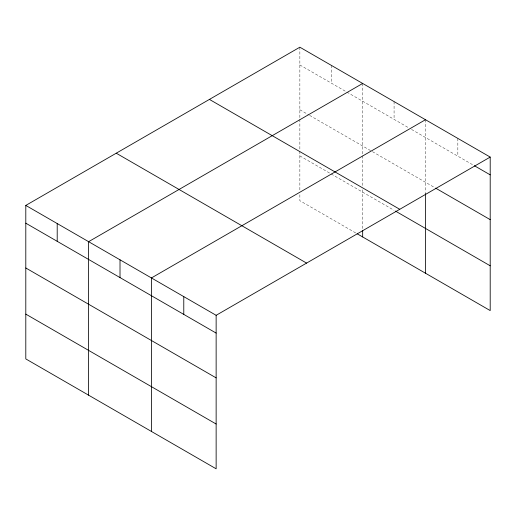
<?xml version="1.0" encoding="UTF-8"?>
<svg xmlns="http://www.w3.org/2000/svg" width="516" height="516" viewBox="0 0 516 516"><rect width="100%" height="100%" fill="white"/><g stroke="black" fill="none" stroke-linecap="round" stroke-linejoin="round"><path stroke-width="0.39" stroke-dasharray="2.58 1.94" d="M299.861 64.964L408.737 127.82M411.529 129.432L473.675 165.314M299.861 109.753L308.936 114.991M309.632 115.397L371.746 151.259M372.442 151.659L435.123 187.843M299.861 155.903L394.076 210.296M355.692 232.922L299.861 200.692L299.861 194.293M457.84 138.404L457.84 156.174M425.487 119.718L425.487 192.623M394.076 101.588L394.076 119.364M362.671 83.457L362.671 186.592M362.671 189.778L362.671 228.956M331.266 65.326L331.266 83.095M299.861 47.195L299.861 118.506M299.861 119.299L299.861 150.33M299.861 151.124L299.861 191.094"/><path stroke-width="0.77" d="M490.2 157.083L299.861 47.195L25.8 205.42L25.8 358.917L216.14 468.805L216.14 315.308L490.2 157.083L490.2 310.58L357.091 233.729M362.671 83.457L88.61 241.681L88.61 395.179M425.487 119.718L151.427 277.95L151.427 431.447M474.365 165.713L490.2 174.853M435.814 188.243L490.2 219.642M209.419 99.407L399.758 209.296M395.475 211.102L490.2 265.792M116.242 153.207L306.581 263.096M25.8 205.42L216.14 315.308M25.8 223.189L216.14 333.084M25.8 267.978L216.14 377.873M25.8 314.128L216.14 424.017M425.487 193.423L425.487 273.216M362.671 230.555L362.671 236.954M183.78 296.629L183.78 314.399M120.015 259.819L120.015 277.589M57.205 223.551L57.205 241.327"/></g></svg>
